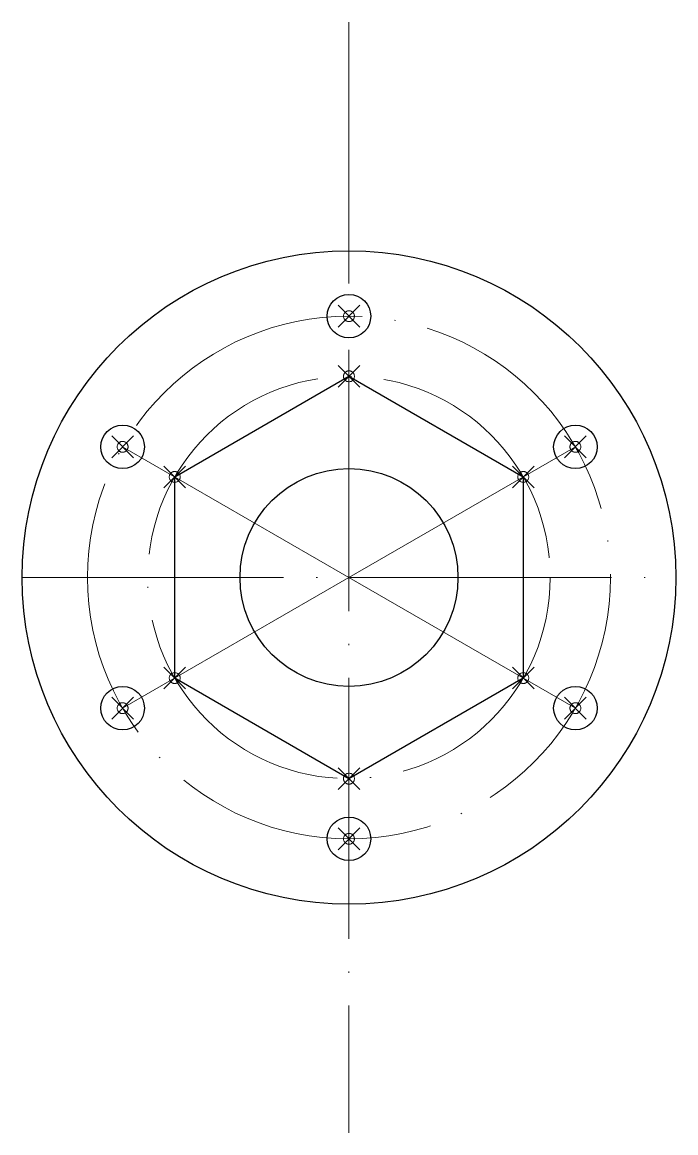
# Model space of a CAD drawing. Header units: centimetres. Extents: x 25 to 599, y 10 to 210.
# Drawn here: x 421 to 481, y 98.3 to 200.3 of the extents above; entities that cross this region are included whole.
import ezdxf

# ---------------------------------------------------------------- set-up
doc = ezdxf.new("R2010")
doc.units = ezdxf.units.CM
doc.header["$PDMODE"] = 35
doc.linetypes.add('ACAD_ISO04W100', pattern=[30, 24, -3, 0, -3])
doc.layers.add('Aux', color=10, linetype='ACAD_ISO04W100', lineweight=18)
doc.layers.add('Figura', color=140, linetype='Continuous', lineweight=25)

# ---------------------------------------------------------------- blocks, each defined once
blk = doc.blocks.new('*U2')
at = {"layer": 'Figura'}
blk.add_circle((0, 0), 2, dxfattribs=at)
blk = doc.blocks.new('*U3')
at = {"layer": 'Figura', "color": 0, "linetype": 'ByBlock', "lineweight": -2, "transparency": 16777216}
blk.add_blockref('*U2', (451, 173.33), dxfattribs=at)
for p, rotation in [((430.22, 161.33), 59.99999999999999), ((471.79, 161.33), 299.9999999999999), ((430.22, 137.33), 120), ((471.79, 137.33), 240), ((451, 125.33), 180)]:
    blk.add_blockref('*U2', p, dxfattribs=dict(at, rotation=rotation))

msp = doc.modelspace()

# ---------------------------------------------------------------- linework, layer by layer
at = {"layer": 'Aux'}
for p, q in [((451.002, 200.331), (451.002, 98.331)), ((430.218, 161.331), (451.002, 149.331)), ((471.787, 161.331), (451.002, 149.331)), ((421.002, 149.331), (481.002, 149.331)), ((451.002, 149.331), (430.218, 137.331)), ((451.002, 149.331), (471.787, 137.331))]:
    msp.add_line(p, q, dxfattribs=at)
for radius in [24, 18.477]:
    msp.add_circle((451.002, 149.331), radius, dxfattribs=at)
for p in [(451.002, 173.331), (451.002, 167.808), (430.218, 161.331), (471.787, 161.331), (435.001, 158.57), (467.004, 158.57), (435.001, 140.093), (467.004, 140.093), (430.218, 137.331), (471.787, 137.331), (451.002, 130.854), (451.002, 125.331)]:
    msp.add_point(p, dxfattribs=at)
at = {"layer": 'Figura'}
for p, q in [((435.001, 158.57), (451.002, 167.808)), ((451.002, 167.808), (467.004, 158.57)), ((435.001, 140.093), (435.001, 158.57)), ((467.004, 158.57), (467.004, 140.093)), ((451.002, 130.854), (435.001, 140.093)), ((467.004, 140.093), (451.002, 130.854))]:
    msp.add_line(p, q, dxfattribs=at)
for radius in [30, 10]:
    msp.add_circle((451.002, 149.331), radius, dxfattribs=at)

# ---------------------------------------------------------------- block references
msp.add_blockref('*U3', (0, 0), dxfattribs=at)

doc.saveas('drawing.dxf')
